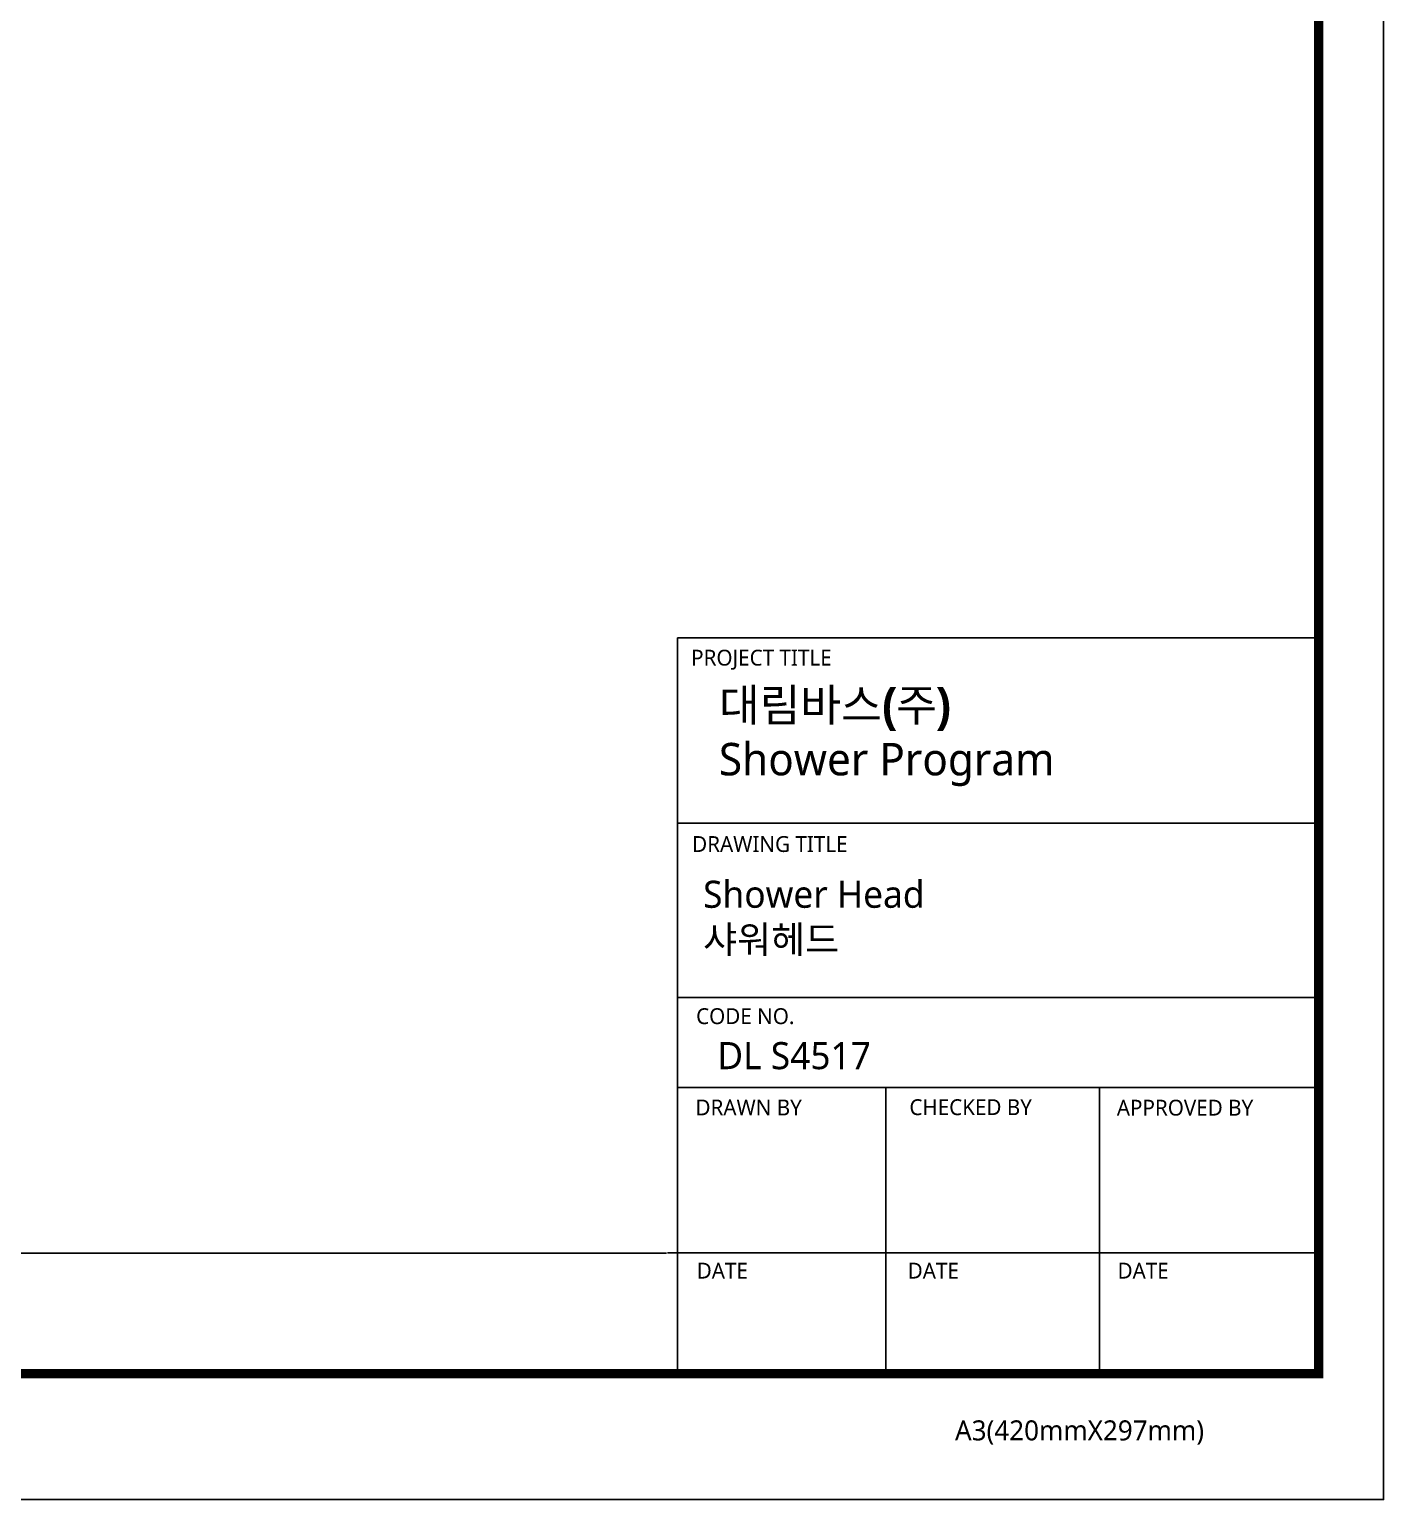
# Model space of a CAD drawing. Extents: x 16296660632 to 16296676033, y -37409619871 to -37409617369.
# Drawn here: x 16296675813.1 to 16296676032.8, y -37409617846.3 to -37409617607.8 of the extents above; entities that cross this region are included whole.
import ezdxf

# ---------------------------------------------------------------- set-up
doc = ezdxf.new("R2010")
doc.units = 0
doc.header["$LTSCALE"] = 10
doc.header["$MEASUREMENT"] = 0
doc.layers.get('0').update_dxf_attribs({"linetype": 'CONTINUOUS'})
doc.styles.add('Daelim Dimension', font='')
doc.styles.get('Daelim Dimension').set_extended_font_data('NanumGothic')

msp = doc.modelspace()

# ---------------------------------------------------------------- linework, layer by layer
at = {"color": 5, "ltscale": 40}
for p, q in [((16296676022.30554, -37409617706.481583), (16296675918.26244, -37409617706.481583)), ((16296676022.30554, -37409617736.554588), (16296675918.26244, -37409617736.554588)), ((16296676022.30554, -37409617736.554588), (16296675918.26244, -37409617736.554588)), ((16296676022.30554, -37409617764.844276), (16296675918.26244, -37409617764.844276)), ((16296676022.30554, -37409617764.844276), (16296675918.26244, -37409617764.844276)), ((16296676022.30554, -37409617779.434937), (16296675918.26244, -37409617779.434937)), ((16296676022.30554, -37409617779.434937), (16296675918.26244, -37409617779.434937)), ((16296675952.056549, -37409617779.434937), (16296675952.056549, -37409617825.881912)), ((16296675986.73909, -37409617779.434937), (16296675986.73909, -37409617825.881912)), ((16296676022.30554, -37409617806.265579), (16296675916.617889, -37409617806.265579)), ((16296676022.30554, -37409617806.265579), (16296675919.07304, -37409617806.265579)), ((16296676022.30554, -37409617825.881912), (16296675933.140329, -37409617825.881912))]:
    msp.add_line(p, q, dxfattribs=at)
at = {"color": 5, "ltscale": 0.5}
msp.add_line((16296675918.26244, -37409617706.481583), (16296675918.26244, -37409617826.511261), dxfattribs=at)
at = {"color": 5}
msp.add_line((16296675392.30542, -37409617806.339981), (16296675916.49271, -37409617806.339981), dxfattribs=at)
at = {"ltscale": 0.5}
msp.add_lwpolyline([(16296675381.837231, -37409617846.30687), (16296676032.837231, -37409617846.30687), (16296676032.837231, -37409617369.30687), (16296675381.837231, -37409617369.30687)], close=True, dxfattribs=at)
at = {"color": 5, "linetype": 'ByBlock', "lineweight": 200, "const_width": 1.5}
msp.add_lwpolyline([(16296675392.30542, -37409617825.882156), (16296676022.30542, -37409617825.882156), (16296676022.30542, -37409617380.382156), (16296675392.30542, -37409617380.382156)], close=True, dxfattribs=at)

# ---------------------------------------------------------------- texts
at = {"color": 5, "ltscale": 40, "style": 'Daelim Dimension'}
for s, height, p in [('PROJECT TITLE', 2.56901127, (16296675920.465, -37409617711.010071)), ('DRAWING TITLE', 2.56901127, (16296675920.629709, -37409617741.245956)), ('CODE NO.', 2.5690113, (16296675921.273951, -37409617769.167938)), ('DRAWN BY', 2.5690113, (16296675921.17321, -37409617783.976334)), ('CHECKED BY', 2.5690113, (16296675955.883381, -37409617783.930771)), ('APPROVED BY', 2.56901127, (16296675989.54677, -37409617784.013748)), ('DATE', 2.5690113, (16296675921.373859, -37409617810.45433)), ('DATE', 2.5690113, (16296675955.610201, -37409617810.45433)), ('DATE', 2.5690113, (16296675989.6649, -37409617810.45433)), ('A3(420mmX297mm)', 3.24237133, (16296675963.29048, -37409617836.697861))]:
    msp.add_text(s, height=height, dxfattribs=at).set_placement(p)
at = {"attachment_point": 1, "style": 'Daelim Dimension'}
for s, insert, char_height, width in [('{\\fPretendard Variable SemiBold|b0|i0|c129|p2;\\C7;대림바스(주)} \\PShower Program', (16296675924.975929, -37409617714.779152), 5.26500565, 84.62055433), (' Shower Head\\P 샤워헤드', (16296675920.922661, -37409617745.909767), 4.3953, 73.9684046), ('DL S4517', (16296675924.72595, -37409617772.089439), 4.3953, 73.9684046)]:
    msp.add_mtext(s, dxfattribs=dict(at, insert=insert, char_height=char_height, width=width))

doc.saveas('drawing.dxf')
